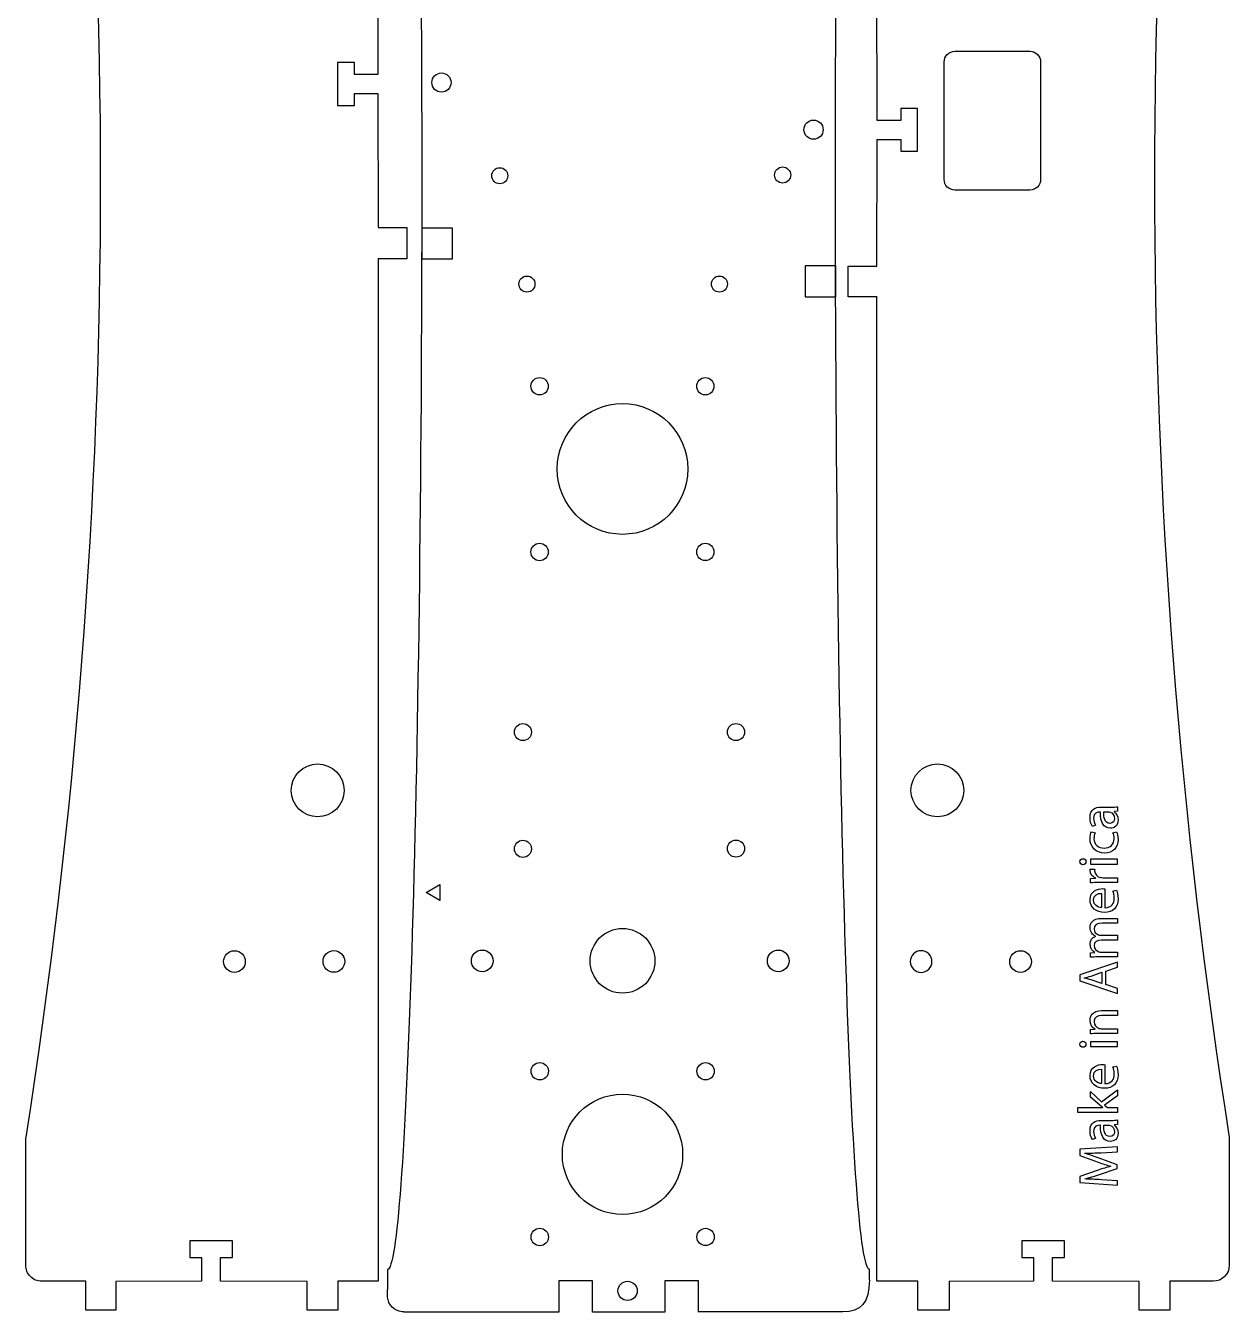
# Model space of a CAD drawing. Extents: x -149 to 846, y -148 to 360.
# Drawn here: x -116.6 to 108.5, y -129.7 to 110.9 of the extents above; entities that cross this region are included whole.
import ezdxf

# ---------------------------------------------------------------- set-up
doc = ezdxf.new("R2010")
doc.units = 0
doc.header["$MEASUREMENT"] = 0
doc.layers.add('LAYER_1', color=160, linetype='Continuous')

# ---------------------------------------------------------------- blocks, each defined once
blk = doc.blocks.new('AI9-BLK94')
at = {"layer": 'LAYER_1', "color": 7}
blk.add_lwpolyline([(1.298801, 1.499995), (1.298801, -1.499995), (-1.298801, 0), (1.298801, 1.499995)], dxfattribs=at)
blk = doc.blocks.new('AI9-BLK93')
at = {"layer": 'LAYER_1', "color": 7}
blk.add_open_spline([(1.52, -2.09), (1.52, -2.09), (1.19, -2.07), (1.19, -2.07), (-0.26, -1.93), (-1.41, -0.77), (-1.52, 0.68), (-1.52, 0.68), (-1.51, 1.06), (-1.51, 1.06), (-1.51, 1.06), (-1.51, 2.09), (-1.51, 2.09)], degree=3, knots=[0, 0, 0, 0, 1, 1, 1, 2, 2, 2, 3, 3, 3, 4, 4, 4, 4], dxfattribs=at)
blk = doc.blocks.new('AI9-BLK92')
at = {"layer": 'LAYER_1', "color": 7}
blk.add_open_spline([(30.24, 205.75), (30.24, 205.75), (22.8, 205.75), (22.8, 205.75), (22.8, 205.75), (22.8, 205.74), (22.8, 205.74), (22.8, 205.74), (22.8, 211.13), (22.8, 211.13), (22.8, 211.13), (16.92, 211.13), (16.92, 211.13), (16.92, 211.13), (16.92, 205.77), (16.92, 205.77), (16.92, 205.77), (1.13, 205.74), (1.13, 205.74), (1.13, 205.74), (1.13, 201.32), (1.13, 201.32), (1.13, 201.32), (3.35, 201.32), (3.35, 201.32), (3.35, 201.32), (3.35, 198.18), (3.35, 198.18), (3.35, 198.18), (-4.65, 198.18), (-4.65, 198.18), (-4.65, 198.18), (-4.65, 201.32), (-4.65, 201.32), (-4.65, 201.32), (-2.43, 201.32), (-2.43, 201.32), (-2.43, 201.32), (-2.43, 205.74), (-2.43, 205.74), (-2.43, 205.74), (-18.61, 205.77), (-18.61, 205.77), (-18.61, 205.77), (-18.61, 211.13), (-18.61, 211.13), (-18.61, 211.13), (-24.38, 211.13), (-24.38, 211.13), (-24.38, 211.13), (-24.38, 205.74), (-24.38, 205.74), (-24.38, 205.74), (-32.63, 205.74), (-32.63, 205.74), (-32.63, 205.74), (-32.63, 205.75), (-32.63, 205.75), (-33.43, 205.75), (-34.19, 205.43), (-34.75, 204.87), (-35.32, 204.31), (-35.63, 203.54), (-35.63, 202.75), (-35.63, 202.75), (-35.63, 179.14), (-35.63, 179.14), (-16.96, 60.43), (-16.96, -60.47), (-35.63, -179.18), (-35.63, -179.18), (-35.63, -202.74), (-35.63, -202.74), (-35.63, -203.54), (-35.32, -204.3), (-34.75, -204.86), (-34.19, -205.43), (-33.43, -205.74), (-32.63, -205.74), (-32.63, -205.74), (-24.42, -205.74), (-24.42, -205.74), (-24.42, -205.74), (-24.42, -211.13), (-24.42, -211.13), (-24.42, -211.13), (-18.79, -211.13), (-18.79, -211.13), (-18.79, -211.13), (-18.79, -205.77), (-18.79, -205.77), (-18.79, -205.77), (-2.75, -205.74), (-2.75, -205.74), (-2.75, -205.74), (-2.75, -201.31), (-2.75, -201.31), (-2.75, -201.31), (-4.97, -201.31), (-4.97, -201.31), (-4.97, -201.31), (-4.97, -198.18), (-4.97, -198.18), (-4.97, -198.18), (3.03, -198.18), (3.03, -198.18), (3.03, -198.18), (3.03, -201.31), (3.03, -201.31), (3.03, -201.31), (0.81, -201.31), (0.81, -201.31), (0.81, -201.31), (0.81, -205.74), (0.81, -205.74), (0.81, -205.74), (16.99, -205.77), (16.99, -205.77), (16.99, -205.77), (16.99, -211.13), (16.99, -211.13), (16.99, -211.13), (22.76, -211.13), (22.76, -211.13), (22.76, -211.13), (22.76, -205.74), (22.76, -205.74), (22.76, -205.74), (30.26, -205.74), (30.26, -205.74), (30.26, -205.74), (30.26, -14.55), (30.26, -14.55), (30.26, -14.55), (30.24, -14.55), (30.24, -14.55), (30.24, -14.55), (35.63, -14.55), (35.63, -14.55), (35.63, -14.55), (35.63, -8.67), (35.63, -8.67), (35.63, -8.67), (30.27, -8.67), (30.27, -8.67), (30.27, -8.67), (30.24, 16.39), (30.24, 16.39), (30.24, 16.39), (25.82, 16.39), (25.82, 16.39), (25.82, 16.39), (25.82, 14.16), (25.82, 14.16), (25.82, 14.16), (22.68, 14.16), (22.68, 14.16), (22.68, 14.16), (22.68, 22.16), (22.68, 22.16), (22.68, 22.16), (25.82, 22.16), (25.82, 22.16), (25.82, 22.16), (25.82, 19.94), (25.82, 19.94), (25.82, 19.94), (30.24, 19.94), (30.24, 19.94), (30.24, 19.94), (30.27, 44.33), (30.27, 44.33), (30.27, 44.33), (35.63, 44.33), (35.63, 44.33), (35.63, 44.33), (35.63, 50.1), (35.63, 50.1), (35.63, 50.1), (30.24, 50.1), (30.24, 50.1), (30.24, 50.1), (30.24, 205.75), (30.24, 205.75)], degree=3, knots=[0, 0, 0, 0, 1, 1, 1, 2, 2, 2, 3, 3, 3, 4, 4, 4, 5, 5, 5, 6, 6, 6, 7, 7, 7, 8, 8, 8, 9, 9, 9, 10, 10, 10, 11, 11, 11, 12, 12, 12, 13, 13, 13, 14, 14, 14, 15, 15, 15, 16, 16, 16, 17, 17, 17, 18, 18, 18, 19, 19, 19, 20, 20, 20, 21, 21, 21, 22, 22, 22, 23, 23, 23, 24, 24, 24, 25, 25, 25, 26, 26, 26, 27, 27, 27, 28, 28, 28, 29, 29, 29, 30, 30, 30, 31, 31, 31, 32, 32, 32, 33, 33, 33, 34, 34, 34, 35, 35, 35, 36, 36, 36, 37, 37, 37, 38, 38, 38, 39, 39, 39, 40, 40, 40, 41, 41, 41, 42, 42, 42, 43, 43, 43, 44, 44, 44, 45, 45, 45, 46, 46, 46, 47, 47, 47, 48, 48, 48, 49, 49, 49, 50, 50, 50, 51, 51, 51, 52, 52, 52, 53, 53, 53, 54, 54, 54, 55, 55, 55, 56, 56, 56, 57, 57, 57, 58, 58, 58, 59, 59, 59, 60, 60, 60, 61, 61, 61, 61], dxfattribs=at)
blk = doc.blocks.new('AI9-BLK91')
at = {"layer": 'LAYER_1', "color": 7}
blk.add_open_spline([(-30.26, 205.75), (-30.26, 205.75), (-22.91, 205.75), (-22.91, 205.75), (-22.91, 205.75), (-22.91, 211.13), (-22.91, 211.13), (-22.91, 211.13), (-17.15, 211.13), (-17.15, 211.13), (-17.15, 211.13), (-17.15, 205.77), (-17.15, 205.77), (-17.15, 205.77), (-0.97, 205.74), (-0.97, 205.74), (-0.97, 205.74), (-0.97, 201.32), (-0.97, 201.32), (-0.97, 201.32), (-3.19, 201.32), (-3.19, 201.32), (-3.19, 201.32), (-3.19, 198.18), (-3.19, 198.18), (-3.19, 198.18), (4.81, 198.18), (4.81, 198.18), (4.81, 198.18), (4.81, 201.32), (4.81, 201.32), (4.81, 201.32), (2.59, 201.32), (2.59, 201.32), (2.59, 201.32), (2.59, 205.75), (2.59, 205.75), (2.59, 205.75), (18.39, 205.77), (18.39, 205.77), (18.39, 205.77), (18.39, 211.13), (18.39, 211.13), (18.39, 211.13), (24.27, 211.13), (24.27, 211.13), (24.27, 211.13), (24.27, 205.75), (24.27, 205.75), (24.27, 205.75), (32.63, 205.75), (32.63, 205.75), (34.29, 205.75), (35.63, 204.4), (35.63, 202.75), (35.63, 202.75), (35.63, 179.42), (35.63, 179.42), (16.96, 60.71), (16.96, -60.18), (35.63, -178.89), (35.63, -178.89), (35.63, -202.75), (35.63, -202.75), (35.63, -204.4), (34.29, -205.75), (32.63, -205.75), (32.63, -205.75), (24.54, -205.75), (24.54, -205.75), (24.54, -205.75), (24.54, -211.13), (24.54, -211.13), (24.54, -211.13), (18.77, -211.13), (18.77, -211.13), (18.77, -211.13), (18.77, -205.77), (18.77, -205.77), (18.77, -205.77), (2.59, -205.74), (2.59, -205.74), (2.59, -205.74), (2.59, -201.32), (2.59, -201.32), (2.59, -201.32), (4.81, -201.32), (4.81, -201.32), (4.81, -201.32), (4.81, -198.18), (4.81, -198.18), (4.81, -198.18), (-3.19, -198.18), (-3.19, -198.18), (-3.19, -198.18), (-3.19, -201.32), (-3.19, -201.32), (-3.19, -201.32), (-0.97, -201.32), (-0.97, -201.32), (-0.97, -201.32), (-0.97, -205.75), (-0.97, -205.75), (-0.97, -205.75), (-16.76, -205.77), (-16.76, -205.77), (-16.76, -205.77), (-16.76, -211.13), (-16.76, -211.13), (-16.76, -211.13), (-22.64, -211.13), (-22.64, -211.13), (-22.64, -211.13), (-22.64, -205.75), (-22.64, -205.75), (-22.64, -205.75), (-30.26, -205.75), (-30.26, -205.75), (-30.26, -205.75), (-30.26, -21.64), (-30.26, -21.64), (-30.26, -21.64), (-30.24, -21.64), (-30.24, -21.64), (-30.24, -21.64), (-35.63, -21.64), (-35.63, -21.64), (-35.63, -21.64), (-35.63, -15.88), (-35.63, -15.88), (-35.63, -15.88), (-30.26, -15.88), (-30.26, -15.88), (-30.26, -15.88), (-30.24, 7.8), (-30.24, 7.8), (-30.24, 7.8), (-25.81, 7.8), (-25.81, 7.8), (-25.81, 7.8), (-25.81, 5.58), (-25.81, 5.58), (-25.81, 5.58), (-22.68, 5.58), (-22.68, 5.58), (-22.68, 5.58), (-22.68, 13.58), (-22.68, 13.58), (-22.68, 13.58), (-25.81, 13.58), (-25.81, 13.58), (-25.81, 13.58), (-25.81, 11.36), (-25.81, 11.36), (-25.81, 11.36), (-30.24, 11.36), (-30.24, 11.36), (-30.24, 11.36), (-30.26, 36.42), (-30.26, 36.42), (-30.26, 36.42), (-35.63, 36.42), (-35.63, 36.42), (-35.63, 36.42), (-35.63, 42.3), (-35.63, 42.3), (-35.63, 42.3), (-30.24, 42.3), (-30.24, 42.3), (-30.24, 42.3), (-30.24, 205.75), (-30.24, 205.75)], degree=3, knots=[0, 0, 0, 0, 1, 1, 1, 2, 2, 2, 3, 3, 3, 4, 4, 4, 5, 5, 5, 6, 6, 6, 7, 7, 7, 8, 8, 8, 9, 9, 9, 10, 10, 10, 11, 11, 11, 12, 12, 12, 13, 13, 13, 14, 14, 14, 15, 15, 15, 16, 16, 16, 17, 17, 17, 18, 18, 18, 19, 19, 19, 20, 20, 20, 21, 21, 21, 22, 22, 22, 23, 23, 23, 24, 24, 24, 25, 25, 25, 26, 26, 26, 27, 27, 27, 28, 28, 28, 29, 29, 29, 30, 30, 30, 31, 31, 31, 32, 32, 32, 33, 33, 33, 34, 34, 34, 35, 35, 35, 36, 36, 36, 37, 37, 37, 38, 38, 38, 39, 39, 39, 40, 40, 40, 41, 41, 41, 42, 42, 42, 43, 43, 43, 44, 44, 44, 45, 45, 45, 46, 46, 46, 47, 47, 47, 48, 48, 48, 49, 49, 49, 50, 50, 50, 51, 51, 51, 52, 52, 52, 53, 53, 53, 54, 54, 54, 55, 55, 55, 56, 56, 56, 57, 57, 57, 57], dxfattribs=at)
blk = doc.blocks.new('AI9-BLK90')
at = {"layer": 'LAYER_1', "color": 1}
blk.add_open_spline([(-2.03, 0), (-2.03, 1.12), (-1.12, 2.03), (0, 2.03), (1.12, 2.03), (2.03, 1.12), (2.03, 0), (2.03, -1.12), (1.12, -2.03), (0, -2.03), (-1.12, -2.03), (-2.03, -1.12), (-2.03, 0), (-2.03, 0), (-2.03, 0), (-2.03, 0)], degree=3, knots=[0, 0, 0, 0, 1, 1, 1, 2, 2, 2, 3, 3, 3, 4, 4, 4, 5, 5, 5, 5], dxfattribs=at)
blk = doc.blocks.new('AI9-BLK89')
at = {"layer": 'LAYER_1', "color": 1}
blk.add_open_spline([(-2.03, 0), (-2.03, -1.12), (-1.12, -2.03), (0, -2.03), (1.12, -2.03), (2.03, -1.12), (2.03, 0), (2.03, 1.12), (1.12, 2.03), (0, 2.03), (-1.12, 2.03), (-2.03, 1.12), (-2.03, 0), (-2.03, 0), (-2.03, 0), (-2.03, 0)], degree=3, knots=[0, 0, 0, 0, 1, 1, 1, 2, 2, 2, 3, 3, 3, 4, 4, 4, 5, 5, 5, 5], dxfattribs=at)
blk = doc.blocks.new('AI9-BLK79')
at = {"layer": 'LAYER_1', "color": 1}
blk.add_open_spline([(-1.63, 0), (-1.63, -0.9), (-0.9, -1.63), (0, -1.63), (0.9, -1.63), (1.63, -0.9), (1.63, 0), (1.63, 0.9), (0.9, 1.63), (0, 1.63), (-0.9, 1.63), (-1.63, 0.9), (-1.63, 0), (-1.63, 0), (-1.63, 0), (-1.63, 0)], degree=3, knots=[0, 0, 0, 0, 1, 1, 1, 2, 2, 2, 3, 3, 3, 4, 4, 4, 5, 5, 5, 5], dxfattribs=at)
blk = doc.blocks.new('AI9-BLK78')
at = {"layer": 'LAYER_1', "color": 1}
blk.add_open_spline([(-1.62, 0), (-1.62, -0.9), (-0.9, -1.62), (0, -1.62), (0.9, -1.62), (1.62, -0.9), (1.62, 0), (1.62, 0.9), (0.9, 1.62), (0, 1.62), (-0.9, 1.62), (-1.62, 0.9), (-1.62, 0), (-1.62, 0), (-1.62, 0), (-1.62, 0)], degree=3, knots=[0, 0, 0, 0, 1, 1, 1, 2, 2, 2, 3, 3, 3, 4, 4, 4, 5, 5, 5, 5], dxfattribs=at)
blk = doc.blocks.new('AI9-BLK77')
at = {"layer": 'LAYER_1', "color": 1}
blk.add_open_spline([(-1.62, 0), (-1.62, -0.9), (-0.9, -1.62), (0, -1.62), (0.9, -1.62), (1.62, -0.9), (1.62, 0), (1.62, 0.9), (0.9, 1.62), (0, 1.62), (-0.9, 1.62), (-1.62, 0.9), (-1.62, 0), (-1.62, 0), (-1.62, 0), (-1.62, 0)], degree=3, knots=[0, 0, 0, 0, 1, 1, 1, 2, 2, 2, 3, 3, 3, 4, 4, 4, 5, 5, 5, 5], dxfattribs=at)
blk = doc.blocks.new('AI9-BLK76')
at = {"layer": 'LAYER_1', "color": 1}
blk.add_open_spline([(-1.63, 0), (-1.63, -0.9), (-0.9, -1.63), (0, -1.63), (0.9, -1.63), (1.63, -0.9), (1.63, 0), (1.63, 0.9), (0.9, 1.63), (0, 1.63), (-0.9, 1.63), (-1.63, 0.9), (-1.63, 0), (-1.63, 0), (-1.63, 0), (-1.63, 0)], degree=3, knots=[0, 0, 0, 0, 1, 1, 1, 2, 2, 2, 3, 3, 3, 4, 4, 4, 5, 5, 5, 5], dxfattribs=at)
blk = doc.blocks.new('AI9-BLK75')
at = {"layer": 'LAYER_1', "color": 1}
blk.add_open_spline([(-12.21, 0), (-12.21, -6.75), (-6.75, -12.22), (0, -12.22), (6.75, -12.22), (12.21, -6.75), (12.21, 0), (12.21, 6.75), (6.75, 12.22), (0, 12.22), (-6.75, 12.22), (-12.21, 6.75), (-12.21, 0), (-12.21, 0), (-12.21, 0), (-12.21, 0)], degree=3, knots=[0, 0, 0, 0, 1, 1, 1, 2, 2, 2, 3, 3, 3, 4, 4, 4, 5, 5, 5, 5], dxfattribs=at)
blk = doc.blocks.new('AI9-BLK74')
at = {"layer": 'LAYER_1', "color": 1}
blk.add_open_spline([(-1.63, 0), (-1.63, -0.9), (-0.9, -1.63), (0, -1.63), (0.9, -1.63), (1.63, -0.9), (1.63, 0), (1.63, 0.9), (0.9, 1.63), (0, 1.63), (-0.9, 1.63), (-1.63, 0.9), (-1.63, 0), (-1.63, 0), (-1.63, 0), (-1.63, 0)], degree=3, knots=[0, 0, 0, 0, 1, 1, 1, 2, 2, 2, 3, 3, 3, 4, 4, 4, 5, 5, 5, 5], dxfattribs=at)
blk = doc.blocks.new('AI9-BLK73')
at = {"layer": 'LAYER_1', "color": 1}
blk.add_open_spline([(-1.62, 0), (-1.62, -0.9), (-0.9, -1.62), (0, -1.62), (0.9, -1.62), (1.62, -0.9), (1.62, 0), (1.62, 0.9), (0.9, 1.62), (0, 1.62), (-0.9, 1.62), (-1.62, 0.9), (-1.62, 0), (-1.62, 0), (-1.62, 0), (-1.62, 0)], degree=3, knots=[0, 0, 0, 0, 1, 1, 1, 2, 2, 2, 3, 3, 3, 4, 4, 4, 5, 5, 5, 5], dxfattribs=at)
blk = doc.blocks.new('AI9-BLK72')
at = {"layer": 'LAYER_1', "color": 1}
blk.add_open_spline([(-1.62, 0), (-1.62, -0.9), (-0.9, -1.62), (0, -1.62), (0.9, -1.62), (1.62, -0.9), (1.62, 0), (1.62, 0.9), (0.9, 1.62), (0, 1.62), (-0.9, 1.62), (-1.62, 0.9), (-1.62, 0), (-1.62, 0), (-1.62, 0), (-1.62, 0)], degree=3, knots=[0, 0, 0, 0, 1, 1, 1, 2, 2, 2, 3, 3, 3, 4, 4, 4, 5, 5, 5, 5], dxfattribs=at)
blk = doc.blocks.new('AI9-BLK71')
at = {"layer": 'LAYER_1', "color": 1}
blk.add_open_spline([(-1.63, 0), (-1.63, -0.9), (-0.9, -1.63), (0, -1.63), (0.9, -1.63), (1.63, -0.9), (1.63, 0), (1.63, 0.9), (0.9, 1.63), (0, 1.63), (-0.9, 1.63), (-1.63, 0.9), (-1.63, 0), (-1.63, 0), (-1.63, 0), (-1.63, 0)], degree=3, knots=[0, 0, 0, 0, 1, 1, 1, 2, 2, 2, 3, 3, 3, 4, 4, 4, 5, 5, 5, 5], dxfattribs=at)
blk = doc.blocks.new('AI9-BLK69')
at = {"layer": 'LAYER_1', "color": 1}
blk.add_open_spline([(-2.03, 0), (-2.03, -1.12), (-1.12, -2.03), (0, -2.03), (1.12, -2.03), (2.03, -1.12), (2.03, 0), (2.03, 1.12), (1.12, 2.03), (0, 2.03), (-1.12, 2.03), (-2.03, 1.12), (-2.03, 0), (-2.03, 0), (-2.03, 0), (-2.03, 0)], degree=3, knots=[0, 0, 0, 0, 1, 1, 1, 2, 2, 2, 3, 3, 3, 4, 4, 4, 5, 5, 5, 5], dxfattribs=at)
blk = doc.blocks.new('AI9-BLK66')
at = {"layer": 'LAYER_1', "color": 1}
blk.add_open_spline([(-2.03, 0), (-2.03, -1.12), (-1.12, -2.03), (0, -2.03), (1.12, -2.03), (2.03, -1.12), (2.03, 0), (2.03, 1.12), (1.12, 2.03), (0, 2.03), (-1.12, 2.03), (-2.03, 1.12), (-2.03, 0), (-2.03, 0), (-2.03, 0), (-2.03, 0)], degree=3, knots=[0, 0, 0, 0, 1, 1, 1, 2, 2, 2, 3, 3, 3, 4, 4, 4, 5, 5, 5, 5], dxfattribs=at)
blk = doc.blocks.new('AI9-BLK64')
at = {"layer": 'LAYER_1', "color": 1}
blk.add_open_spline([(-11.25, 0), (-11.25, -6.21), (-6.21, -11.25), (0, -11.25), (6.21, -11.25), (11.25, -6.21), (11.25, 0), (11.25, 6.21), (6.21, 11.25), (0, 11.25), (-6.21, 11.25), (-11.25, 6.21), (-11.25, 0), (-11.25, 0), (-11.25, 0), (-11.25, 0)], degree=3, knots=[0, 0, 0, 0, 1, 1, 1, 2, 2, 2, 3, 3, 3, 4, 4, 4, 5, 5, 5, 5], dxfattribs=at)
blk = doc.blocks.new('AI9-BLK62')
at = {"layer": 'LAYER_1', "color": 1}
blk.add_open_spline([(-1.8, 0), (-1.8, -0.99), (-0.99, -1.8), (0, -1.8), (0.99, -1.8), (1.8, -0.99), (1.8, 0), (1.8, 0.99), (0.99, 1.8), (0, 1.8), (-0.99, 1.8), (-1.8, 0.99), (-1.8, 0), (-1.8, 0), (-1.8, 0), (-1.8, 0)], degree=3, knots=[0, 0, 0, 0, 1, 1, 1, 2, 2, 2, 3, 3, 3, 4, 4, 4, 5, 5, 5, 5], dxfattribs=at)
blk = doc.blocks.new('AI9-BLK61')
at = {"layer": 'LAYER_1', "color": 1}
blk.add_lwpolyline([(2.874932, 2.882511), (-2.874932, 2.882511), (-2.874932, -2.882167), (2.874932, -2.882167)], close=True, dxfattribs=at)
blk = doc.blocks.new('AI9-BLK59')
at = {"layer": 'LAYER_1', "color": 1}
blk.add_open_spline([(-1.8, 0), (-1.8, -0.99), (-0.99, -1.8), (0, -1.8), (0.99, -1.8), (1.8, -0.99), (1.8, 0), (1.8, 0.99), (0.99, 1.8), (0, 1.8), (-0.99, 1.8), (-1.8, 0.99), (-1.8, 0), (-1.8, 0), (-1.8, 0), (-1.8, 0)], degree=3, knots=[0, 0, 0, 0, 1, 1, 1, 2, 2, 2, 3, 3, 3, 4, 4, 4, 5, 5, 5, 5], dxfattribs=at)
blk = doc.blocks.new('AI9-BLK58')
at = {"layer": 'LAYER_1', "color": 1}
blk.add_lwpolyline([(2.874932, 2.882167), (-2.874932, 2.882167), (-2.874932, -2.882511), (2.874932, -2.882511)], close=True, dxfattribs=at)
blk = doc.blocks.new('AI9-BLK57')
at = {"layer": 'LAYER_1', "color": 1}
blk.add_open_spline([(-1.5, 0), (-1.5, -0.83), (-0.83, -1.5), (0, -1.5), (0.83, -1.5), (1.5, -0.83), (1.5, 0), (1.5, 0.83), (0.83, 1.5), (0, 1.5), (-0.83, 1.5), (-1.5, 0.83), (-1.5, 0), (-1.5, 0), (-1.5, 0), (-1.5, 0)], degree=3, knots=[0, 0, 0, 0, 1, 1, 1, 2, 2, 2, 3, 3, 3, 4, 4, 4, 5, 5, 5, 5], dxfattribs=at)
blk = doc.blocks.new('AI9-BLK54')
at = {"layer": 'LAYER_1', "color": 1}
blk.add_open_spline([(-1.5, 0), (-1.5, -0.83), (-0.83, -1.5), (0, -1.5), (0.83, -1.5), (1.5, -0.83), (1.5, 0), (1.5, 0.83), (0.83, 1.5), (0, 1.5), (-0.83, 1.5), (-1.5, 0.83), (-1.5, 0), (-1.5, 0), (-1.5, 0), (-1.5, 0)], degree=3, knots=[0, 0, 0, 0, 1, 1, 1, 2, 2, 2, 3, 3, 3, 4, 4, 4, 5, 5, 5, 5], dxfattribs=at)
blk = doc.blocks.new('AI9-BLK53')
at = {"layer": 'LAYER_1', "color": 1}
blk.add_open_spline([(0, 1.8), (-0.99, 1.8), (-1.8, 0.99), (-1.8, 0), (-1.8, -0.99), (-0.99, -1.8), (0, -1.8), (0.99, -1.8), (1.8, -0.99), (1.8, 0), (1.8, 0.99), (0.99, 1.8), (0, 1.8), (0, 1.8), (0, 1.8), (0, 1.8)], degree=3, knots=[0, 0, 0, 0, 1, 1, 1, 2, 2, 2, 3, 3, 3, 4, 4, 4, 5, 5, 5, 5], dxfattribs=at)
blk = doc.blocks.new('AI9-BLK50')
at = {"layer": 'LAYER_1', "color": 1}
for centre, radius in [((-19.921954, 10.913029), 1.599902), ((19.921609, 10.915096), 1.600247), ((-19.921954, -10.915441), 1.599902), ((19.921609, -10.869621), 1.600247)]:
    blk.add_circle(centre, radius, dxfattribs=at)

msp = doc.modelspace()

# ---------------------------------------------------------------- linework, layer by layer
at = {"layer": 'LAYER_1', "color": 4}
for points in [[(87.63, -45.93), (87.63, -45.01), (82.58, -45.01), (82.58, -45.93)], [(85.42, -65.97), (87.63, -65.22), (87.63, -64.25), (80.6, -66.65), (80.6, -67.73), (87.63, -70.13), (87.63, -69.19), (85.42, -68.46)], [(87.63, -80.06), (87.63, -79.14), (82.58, -79.14), (82.58, -80.06)]]:
    msp.add_lwpolyline(points, close=True, dxfattribs=at)
at = {"layer": 'LAYER_1', "color": 1}
for centre, radius in [((-22.82, 62.56), 1.5), ((13.18, 62.56), 1.5), ((-61.96, -32.13), 4.94), ((53.94, -32.13), 4.94), ((-4.95, -64.01), 6.05)]:
    msp.add_circle(centre, radius, dxfattribs=at)
at = {"layer": 'LAYER_1', "color": 7}
for points, knots in [([(-48.88, 290.41), (-48.88, 290.41), (-48.88, 285.34), (-48.88, 285.34), (-48.88, 285.34), (-48.9, 285.34), (-48.9, 285.34), (-45.36, 285.34), (-42.5, 194.03), (-42.5, 81.63), (-42.5, 81.63), (-42.5, 81.63), (-42.5, 81.63), (-42.5, -30.78), (-45.36, -121.74), (-48.9, -121.74), (-48.9, -121.74), (-48.89, -121.74), (-48.89, -121.74), (-48.89, -121.74), (-48.89, -125.49), (-48.89, -125.49)], [0, 0, 0, 0, 1, 1, 1, 2, 2, 2, 3, 3, 3, 4, 4, 4, 5, 5, 5, 6, 6, 6, 7, 7, 7, 7]), ([(41.22, -123.68), (41.22, -123.68), (41.22, -121.74), (41.22, -121.74), (41.22, -121.74), (41.28, -121.74), (41.28, -121.74), (37.74, -121.74), (34.88, -30.78), (34.88, 81.63), (34.88, 194.03), (37.74, 285.34), (41.28, 285.34), (41.28, 285.34), (41.22, 285.34), (41.22, 285.34), (41.22, 285.34), (41.22, 287.42), (41.22, 287.42)], [0, 0, 0, 0, 1, 1, 1, 2, 2, 2, 3, 3, 3, 4, 4, 4, 5, 5, 5, 6, 6, 6, 6]), ([(41.22, -123.68), (41.22, -127.97), (39.59, -129.68), (36.28, -129.68), (36.28, -129.68), (9.24, -129.68), (9.24, -129.68), (9.24, -129.68), (9.24, -129.73), (9.24, -129.73), (9.24, -129.73), (9.24, -123.88), (9.24, -123.88), (9.24, -123.88), (2.98, -123.88), (2.98, -123.88), (2.98, -123.88), (2.98, -129.73), (2.98, -129.73), (2.98, -129.73), (-10.57, -129.73), (-10.57, -129.73), (-10.57, -129.73), (-10.57, -129.74), (-10.57, -129.74), (-10.57, -129.74), (-10.57, -123.89), (-10.57, -123.89), (-10.57, -123.89), (-16.87, -123.89), (-16.87, -123.89), (-16.87, -123.89), (-16.87, -129.74), (-16.87, -129.74), (-16.87, -129.74), (-45.86, -129.74), (-45.86, -129.74)], [0, 0, 0, 0, 1, 1, 1, 2, 2, 2, 3, 3, 3, 4, 4, 4, 5, 5, 5, 6, 6, 6, 7, 7, 7, 8, 8, 8, 9, 9, 9, 10, 10, 10, 11, 11, 11, 12, 12, 12, 12])]:
    msp.add_open_spline(points, degree=3, knots=knots, dxfattribs=at)
at = {"layer": 'LAYER_1', "color": 1}
for points, knots in [([(55.2, 82.12), (55.2, 81.02), (56.1, 80.12), (57.2, 80.12), (57.2, 80.12), (71.25, 80.12), (71.25, 80.12), (72.36, 80.12), (73.25, 81.02), (73.25, 82.12), (73.25, 82.12), (73.25, 104.08), (73.25, 104.08), (73.25, 105.19), (72.36, 106.08), (71.25, 106.08), (71.25, 106.08), (57.2, 106.08), (57.2, 106.08), (56.1, 106.08), (55.2, 105.19), (55.2, 104.08), (55.2, 104.08), (55.2, 82.12), (55.2, 82.12)], [0, 0, 0, 0, 1, 1, 1, 2, 2, 2, 3, 3, 3, 4, 4, 4, 5, 5, 5, 6, 6, 6, 7, 7, 7, 8, 8, 8, 8]), ([(-33.22, -64.02), (-33.22, -65.15), (-32.31, -66.06), (-31.19, -66.06), (-30.06, -66.06), (-29.15, -65.15), (-29.15, -64.02), (-29.15, -62.9), (-30.06, -61.99), (-31.19, -61.99), (-32.31, -61.99), (-33.22, -62.9), (-33.22, -64.02), (-33.22, -64.02), (-33.22, -64.02), (-33.22, -64.02)], [0, 0, 0, 0, 1, 1, 1, 2, 2, 2, 3, 3, 3, 4, 4, 4, 5, 5, 5, 5]), ([(22.14, -64.02), (22.14, -65.15), (23.05, -66.06), (24.18, -66.06), (25.3, -66.06), (26.21, -65.15), (26.21, -64.02), (26.21, -62.9), (25.3, -61.99), (24.18, -61.99), (23.05, -61.99), (22.14, -62.9), (22.14, -64.02), (22.14, -64.02), (22.14, -64.02), (22.14, -64.02)], [0, 0, 0, 0, 1, 1, 1, 2, 2, 2, 3, 3, 3, 4, 4, 4, 5, 5, 5, 5])]:
    msp.add_open_spline(points, degree=3, knots=knots, dxfattribs=at)
at = {"layer": 'LAYER_1', "color": 4}
for points, knots in [([(84.53, -35.28), (83.53, -35.28), (82.48, -35.65), (82.48, -37.19), (82.48, -37.83), (82.66, -38.45), (82.92, -38.86), (82.92, -38.86), (83.53, -38.65), (83.53, -38.65), (83.29, -38.3), (83.16, -37.81), (83.16, -37.33), (83.15, -36.3), (83.91, -36.18), (84.31, -36.18), (84.31, -36.18), (84.42, -36.18), (84.42, -36.18), (84.41, -38.13), (85.07, -39.22), (86.29, -39.22), (87.02, -39.22), (87.74, -38.7), (87.74, -37.67), (87.74, -36.95), (87.39, -36.41), (86.99, -36.13), (86.99, -36.13), (86.99, -36.1), (86.99, -36.1), (86.99, -36.1), (87.63, -36.03), (87.63, -36.03), (87.63, -36.03), (87.63, -35.2), (87.63, -35.2), (87.28, -35.26), (86.86, -35.28), (86.42, -35.28), (86.42, -35.28), (84.53, -35.28), (84.53, -35.28)], [0, 0, 0, 0, 1, 1, 1, 2, 2, 2, 3, 3, 3, 4, 4, 4, 5, 5, 5, 6, 6, 6, 7, 7, 7, 8, 8, 8, 9, 9, 9, 10, 10, 10, 11, 11, 11, 12, 12, 12, 13, 13, 13, 14, 14, 14, 14]), ([(85.05, -36.16), (85.03, -37.16), (85.21, -38.3), (86.19, -38.3), (86.79, -38.3), (87.06, -37.9), (87.06, -37.44), (87.06, -36.78), (86.65, -36.35), (86.22, -36.2), (86.12, -36.17), (86.01, -36.16), (85.93, -36.16), (85.93, -36.16), (85.05, -36.16), (85.05, -36.16)], [0, 0, 0, 0, 1, 1, 1, 2, 2, 2, 3, 3, 3, 4, 4, 4, 5, 5, 5, 5]), ([(86.76, -40.05), (86.88, -40.31), (87, -40.65), (87, -41.17), (87, -42.18), (86.28, -42.93), (85.12, -42.93), (84.07, -42.93), (83.21, -42.3), (83.21, -41.14), (83.21, -40.64), (83.33, -40.3), (83.45, -40.08), (83.45, -40.08), (82.75, -39.87), (82.75, -39.87), (82.61, -40.12), (82.48, -40.6), (82.48, -41.14), (82.48, -42.79), (83.61, -43.85), (85.17, -43.85), (86.71, -43.85), (87.74, -42.86), (87.74, -41.34), (87.74, -40.66), (87.56, -40.13), (87.45, -39.89), (87.45, -39.89), (86.76, -40.05), (86.76, -40.05)], [0, 0, 0, 0, 1, 1, 1, 2, 2, 2, 3, 3, 3, 4, 4, 4, 5, 5, 5, 6, 6, 6, 7, 7, 7, 8, 8, 8, 9, 9, 9, 10, 10, 10, 10]), ([(80.59, -45.47), (80.59, -45.81), (80.85, -46.04), (81.17, -46.04), (81.48, -46.04), (81.73, -45.82), (81.73, -45.49), (81.73, -45.12), (81.48, -44.91), (81.17, -44.91), (80.84, -44.91), (80.59, -45.13), (80.59, -45.47)], [0, 0, 0, 0, 1, 1, 1, 2, 2, 2, 3, 3, 3, 4, 4, 4, 4]), ([(87.63, -49.38), (87.63, -49.38), (87.63, -48.46), (87.63, -48.46), (87.63, -48.46), (84.94, -48.46), (84.94, -48.46), (84.79, -48.46), (84.64, -48.45), (84.51, -48.43), (83.82, -48.3), (83.34, -47.84), (83.34, -47.2), (83.34, -47.07), (83.34, -46.98), (83.36, -46.88), (83.36, -46.88), (82.5, -46.88), (82.5, -46.88), (82.49, -46.97), (82.48, -47.04), (82.48, -47.13), (82.48, -47.75), (82.91, -48.31), (83.58, -48.54), (83.58, -48.54), (83.58, -48.57), (83.58, -48.57), (83.58, -48.57), (82.58, -48.61), (82.58, -48.61), (82.58, -48.61), (82.58, -49.42), (82.58, -49.42), (83.05, -49.39), (83.56, -49.38), (84.16, -49.38), (84.16, -49.38), (87.63, -49.38), (87.63, -49.38)], [0, 0, 0, 0, 1, 1, 1, 2, 2, 2, 3, 3, 3, 4, 4, 4, 5, 5, 5, 6, 6, 6, 7, 7, 7, 8, 8, 8, 9, 9, 9, 10, 10, 10, 11, 11, 11, 12, 12, 12, 13, 13, 13, 13]), ([(85.27, -50.54), (85.17, -50.52), (85.03, -50.51), (84.84, -50.51), (83.92, -50.51), (82.48, -50.94), (82.48, -52.59), (82.48, -54.06), (83.67, -54.96), (85.19, -54.96), (86.71, -54.96), (87.74, -54.03), (87.74, -52.48), (87.74, -51.68), (87.56, -51.11), (87.42, -50.79), (87.42, -50.79), (86.76, -50.96), (86.76, -50.96), (86.91, -51.29), (87.02, -51.7), (87.02, -52.35), (87.02, -53.28), (86.51, -54.06), (85.27, -54.08), (85.27, -54.08), (85.27, -50.54), (85.27, -50.54)], [0, 0, 0, 0, 1, 1, 1, 2, 2, 2, 3, 3, 3, 4, 4, 4, 5, 5, 5, 6, 6, 6, 7, 7, 7, 8, 8, 8, 9, 9, 9, 9]), ([(84.61, -51.4), (84.04, -51.39), (83.14, -51.64), (83.14, -52.67), (83.14, -53.6), (83.98, -54), (84.61, -54.07), (84.61, -54.07), (84.61, -51.4), (84.61, -51.4)], [0, 0, 0, 0, 1, 1, 1, 2, 2, 2, 3, 3, 3, 3]), ([(87.63, -63.29), (87.63, -63.29), (87.63, -62.39), (87.63, -62.39), (87.63, -62.39), (84.59, -62.39), (84.59, -62.39), (84.44, -62.39), (84.27, -62.37), (84.15, -62.32), (83.69, -62.17), (83.23, -61.74), (83.23, -61.18), (83.23, -60.48), (83.8, -60.13), (84.6, -60.13), (84.6, -60.13), (87.63, -60.13), (87.63, -60.13), (87.63, -60.13), (87.63, -59.23), (87.63, -59.23), (87.63, -59.23), (84.51, -59.23), (84.51, -59.23), (84.34, -59.23), (84.19, -59.2), (84.05, -59.16), (83.61, -58.99), (83.23, -58.6), (83.23, -58.06), (83.23, -57.33), (83.8, -56.97), (84.78, -56.97), (84.78, -56.97), (87.63, -56.97), (87.63, -56.97), (87.63, -56.97), (87.63, -56.07), (87.63, -56.07), (87.63, -56.07), (84.67, -56.07), (84.67, -56.07), (82.92, -56.07), (82.48, -57.06), (82.48, -57.74), (82.48, -58.22), (82.6, -58.54), (82.83, -58.85), (82.99, -59.05), (83.2, -59.26), (83.49, -59.42), (83.49, -59.42), (83.49, -59.44), (83.49, -59.44), (82.9, -59.66), (82.48, -60.18), (82.48, -60.86), (82.48, -61.7), (82.93, -62.17), (83.41, -62.45), (83.41, -62.45), (83.41, -62.48), (83.41, -62.48), (83.41, -62.48), (82.58, -62.52), (82.58, -62.52), (82.58, -62.52), (82.58, -63.33), (82.58, -63.33), (83, -63.31), (83.42, -63.29), (83.95, -63.29), (83.95, -63.29), (87.63, -63.29), (87.63, -63.29)], [0, 0, 0, 0, 1, 1, 1, 2, 2, 2, 3, 3, 3, 4, 4, 4, 5, 5, 5, 6, 6, 6, 7, 7, 7, 8, 8, 8, 9, 9, 9, 10, 10, 10, 11, 11, 11, 12, 12, 12, 13, 13, 13, 14, 14, 14, 15, 15, 15, 16, 16, 16, 17, 17, 17, 18, 18, 18, 19, 19, 19, 20, 20, 20, 21, 21, 21, 22, 22, 22, 23, 23, 23, 24, 24, 24, 25, 25, 25, 25]), ([(84.71, -66.15), (84.71, -66.15), (82.69, -66.85), (82.69, -66.85), (82.23, -67), (81.81, -67.11), (81.41, -67.21), (81.41, -67.21), (81.41, -67.23), (81.41, -67.23), (81.81, -67.34), (82.25, -67.44), (82.68, -67.59), (82.68, -67.59), (84.71, -68.28), (84.71, -68.28), (84.71, -68.28), (84.71, -66.15), (84.71, -66.15)], [0, 0, 0, 0, 1, 1, 1, 2, 2, 2, 3, 3, 3, 4, 4, 4, 5, 5, 5, 6, 6, 6, 6]), ([(87.63, -77.62), (87.63, -77.62), (87.63, -76.7), (87.63, -76.7), (87.63, -76.7), (84.59, -76.7), (84.59, -76.7), (84.44, -76.7), (84.28, -76.68), (84.17, -76.64), (83.66, -76.48), (83.23, -76.01), (83.23, -75.41), (83.23, -74.55), (83.91, -74.25), (84.72, -74.25), (84.72, -74.25), (87.63, -74.25), (87.63, -74.25), (87.63, -74.25), (87.63, -73.33), (87.63, -73.33), (87.63, -73.33), (84.63, -73.33), (84.63, -73.33), (82.9, -73.33), (82.48, -74.41), (82.48, -75.11), (82.48, -75.94), (82.95, -76.53), (83.42, -76.78), (83.42, -76.78), (83.42, -76.8), (83.42, -76.8), (83.42, -76.8), (82.58, -76.85), (82.58, -76.85), (82.58, -76.85), (82.58, -77.66), (82.58, -77.66), (83, -77.63), (83.42, -77.62), (83.95, -77.62), (83.95, -77.62), (87.63, -77.62), (87.63, -77.62)], [0, 0, 0, 0, 1, 1, 1, 2, 2, 2, 3, 3, 3, 4, 4, 4, 5, 5, 5, 6, 6, 6, 7, 7, 7, 8, 8, 8, 9, 9, 9, 10, 10, 10, 11, 11, 11, 12, 12, 12, 13, 13, 13, 14, 14, 14, 15, 15, 15, 15]), ([(80.59, -79.6), (80.59, -79.95), (80.85, -80.17), (81.17, -80.17), (81.48, -80.17), (81.73, -79.96), (81.73, -79.62), (81.73, -79.26), (81.48, -79.04), (81.17, -79.04), (80.84, -79.04), (80.59, -79.27), (80.59, -79.6)], [0, 0, 0, 0, 1, 1, 1, 2, 2, 2, 3, 3, 3, 4, 4, 4, 4]), ([(85.27, -83.44), (85.17, -83.41), (85.03, -83.4), (84.84, -83.4), (83.92, -83.4), (82.48, -83.83), (82.48, -85.49), (82.48, -86.96), (83.67, -87.85), (85.19, -87.85), (86.71, -87.85), (87.74, -86.93), (87.74, -85.37), (87.74, -84.57), (87.56, -84.01), (87.42, -83.69), (87.42, -83.69), (86.76, -83.85), (86.76, -83.85), (86.91, -84.19), (87.02, -84.59), (87.02, -85.25), (87.02, -86.18), (86.51, -86.96), (85.27, -86.98), (85.27, -86.98), (85.27, -83.44), (85.27, -83.44)], [0, 0, 0, 0, 1, 1, 1, 2, 2, 2, 3, 3, 3, 4, 4, 4, 5, 5, 5, 6, 6, 6, 7, 7, 7, 8, 8, 8, 9, 9, 9, 9]), ([(84.61, -84.29), (84.04, -84.28), (83.14, -84.53), (83.14, -85.56), (83.14, -86.5), (83.98, -86.89), (84.61, -86.97), (84.61, -86.97), (84.61, -84.29), (84.61, -84.29)], [0, 0, 0, 0, 1, 1, 1, 2, 2, 2, 3, 3, 3, 3]), ([(80.23, -91.47), (80.23, -91.47), (80.23, -92.38), (80.23, -92.38), (80.23, -92.38), (87.63, -92.38), (87.63, -92.38), (87.63, -92.38), (87.63, -91.47), (87.63, -91.47), (87.63, -91.47), (85.73, -91.47), (85.73, -91.47), (85.73, -91.47), (85.21, -91), (85.21, -91), (85.21, -91), (87.63, -89.27), (87.63, -89.27), (87.63, -89.27), (87.63, -88.14), (87.63, -88.14), (87.63, -88.14), (84.66, -90.36), (84.66, -90.36), (84.66, -90.36), (82.58, -88.43), (82.58, -88.43), (82.58, -88.43), (82.58, -89.52), (82.58, -89.52), (82.58, -89.52), (84.32, -91.01), (84.32, -91.01), (84.5, -91.16), (84.72, -91.32), (84.9, -91.45), (84.9, -91.45), (84.9, -91.47), (84.9, -91.47), (84.9, -91.47), (80.23, -91.47), (80.23, -91.47)], [0, 0, 0, 0, 1, 1, 1, 2, 2, 2, 3, 3, 3, 4, 4, 4, 5, 5, 5, 6, 6, 6, 7, 7, 7, 8, 8, 8, 9, 9, 9, 10, 10, 10, 11, 11, 11, 12, 12, 12, 13, 13, 13, 14, 14, 14, 14]), ([(84.53, -93.85), (83.53, -93.85), (82.48, -94.23), (82.48, -95.77), (82.48, -96.41), (82.66, -97.02), (82.92, -97.44), (82.92, -97.44), (83.53, -97.23), (83.53, -97.23), (83.29, -96.88), (83.16, -96.39), (83.16, -95.91), (83.15, -94.88), (83.91, -94.76), (84.31, -94.76), (84.31, -94.76), (84.42, -94.76), (84.42, -94.76), (84.41, -96.71), (85.07, -97.79), (86.29, -97.79), (87.02, -97.79), (87.74, -97.27), (87.74, -96.25), (87.74, -95.53), (87.39, -94.99), (86.99, -94.71), (86.99, -94.71), (86.99, -94.68), (86.99, -94.68), (86.99, -94.68), (87.63, -94.6), (87.63, -94.6), (87.63, -94.6), (87.63, -93.78), (87.63, -93.78), (87.28, -93.83), (86.86, -93.85), (86.42, -93.85), (86.42, -93.85), (84.53, -93.85), (84.53, -93.85)], [0, 0, 0, 0, 1, 1, 1, 2, 2, 2, 3, 3, 3, 4, 4, 4, 5, 5, 5, 6, 6, 6, 7, 7, 7, 8, 8, 8, 9, 9, 9, 10, 10, 10, 11, 11, 11, 12, 12, 12, 13, 13, 13, 14, 14, 14, 14]), ([(85.05, -94.74), (85.03, -95.74), (85.21, -96.88), (86.19, -96.88), (86.79, -96.88), (87.06, -96.48), (87.06, -96.02), (87.06, -95.36), (86.65, -94.93), (86.22, -94.78), (86.12, -94.75), (86.01, -94.74), (85.93, -94.74), (85.93, -94.74), (85.05, -94.74), (85.05, -94.74)], [0, 0, 0, 0, 1, 1, 1, 2, 2, 2, 3, 3, 3, 4, 4, 4, 5, 5, 5, 5]), ([(84.54, -99.89), (83.56, -99.94), (82.37, -100), (81.51, -100), (81.51, -100), (81.51, -100.02), (81.51, -100.02), (82.32, -100.27), (83.21, -100.55), (84.18, -100.91), (84.18, -100.91), (87.59, -102.15), (87.59, -102.15), (87.59, -102.15), (87.59, -102.84), (87.59, -102.84), (87.59, -102.84), (84.24, -103.98), (84.24, -103.98), (83.24, -104.32), (82.34, -104.59), (81.51, -104.78), (81.51, -104.78), (81.51, -104.81), (81.51, -104.81), (82.38, -104.83), (83.55, -104.88), (84.61, -104.94), (84.61, -104.94), (87.63, -105.13), (87.63, -105.13), (87.63, -105.13), (87.63, -105.99), (87.63, -105.99), (87.63, -105.99), (80.6, -105.5), (80.6, -105.5), (80.6, -105.5), (80.6, -104.35), (80.6, -104.35), (80.6, -104.35), (84, -103.15), (84, -103.15), (84.87, -102.86), (85.64, -102.63), (86.37, -102.44), (86.37, -102.44), (86.37, -102.42), (86.37, -102.42), (85.66, -102.23), (84.89, -101.98), (84, -101.67), (84, -101.67), (80.6, -100.42), (80.6, -100.42), (80.6, -100.42), (80.6, -99.26), (80.6, -99.26), (80.6, -99.26), (87.63, -98.82), (87.63, -98.82), (87.63, -98.82), (87.63, -99.72), (87.63, -99.72), (87.63, -99.72), (84.54, -99.89), (84.54, -99.89)], [0, 0, 0, 0, 1, 1, 1, 2, 2, 2, 3, 3, 3, 4, 4, 4, 5, 5, 5, 6, 6, 6, 7, 7, 7, 8, 8, 8, 9, 9, 9, 10, 10, 10, 11, 11, 11, 12, 12, 12, 13, 13, 13, 14, 14, 14, 15, 15, 15, 16, 16, 16, 17, 17, 17, 18, 18, 18, 19, 19, 19, 20, 20, 20, 21, 21, 21, 22, 22, 22, 22])]:
    msp.add_open_spline(points, degree=3, knots=knots, dxfattribs=at)

# ---------------------------------------------------------------- block references
at = {"layer": 'LAYER_1', "color": 7}
for name, p in [('AI9-BLK92', (-80.92, 81.81)), ('AI9-BLK91', (72.9, 81.81)), ('AI9-BLK62', (-38.81, 100.24)), ('AI9-BLK59', (30.78, 91.43)), ('AI9-BLK54', (-27.91, 82.82)), ('AI9-BLK57', (25, 82.95)), ('AI9-BLK61', (-39.62, 70.14)), ('AI9-BLK58', (32.09, 63.08)), ('AI9-BLK74', (-20.46, 43.45)), ('AI9-BLK72', (10.54, 43.45)), ('AI9-BLK75', (-4.95, 27.97)), ('AI9-BLK71', (-20.46, 12.45)), ('AI9-BLK73', (10.54, 12.45)), ('AI9-BLK50', (-3.65, -32.15)), ('AI9-BLK94', (-40.39, -51.24)), ('AI9-BLK66', (-77.52, -64.15)), ('AI9-BLK89', (-58.92, -64.12)), ('AI9-BLK90', (50.89, -64.15)), ('AI9-BLK69', (69.49, -64.15)), ('AI9-BLK79', (-20.42, -84.66)), ('AI9-BLK78', (10.58, -84.66)), ('AI9-BLK64', (-4.95, -100.2)), ('AI9-BLK76', (-20.42, -115.66)), ('AI9-BLK77', (10.58, -115.66)), ('AI9-BLK53', (-4, -125.74)), ('AI9-BLK93', (-47.37, -127.59))]:
    msp.add_blockref(name, p, dxfattribs=at)

doc.saveas('drawing.dxf')
